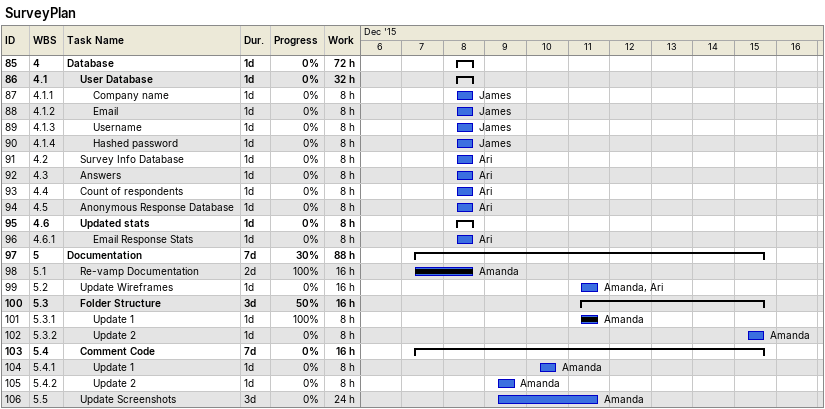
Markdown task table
SurveyPlan

| ID | WBS | Task | Duration | Start | Finish | Resources | % complete | Work (h) |
|---|---|---|---|---|---|---|---|---|
| 85 | 4 | **Database** | 1d | 2015-12-08 | 2015-12-08 |  | 0 | 72 |
| 86 | 4.1 | **User Database** | 1d | 2015-12-08 | 2015-12-08 |  | 0 | 32 |
| 87 | 4.1.1 | Company name | 1d | 2015-12-08 | 2015-12-08 | James | 0 | 8 |
| 88 | 4.1.2 | Email | 1d | 2015-12-08 | 2015-12-08 | James | 0 | 8 |
| 89 | 4.1.3 | Username | 1d | 2015-12-08 | 2015-12-08 | James | 0 | 8 |
| 90 | 4.1.4 | Hashed password | 1d | 2015-12-08 | 2015-12-08 | James | 0 | 8 |
| 91 | 4.2 | Survey Info Database | 1d | 2015-12-08 | 2015-12-08 | Ari | 0 | 8 |
| 92 | 4.3 | Answers | 1d | 2015-12-08 | 2015-12-08 | Ari | 0 | 8 |
| 93 | 4.4 | Count of respondents | 1d | 2015-12-08 | 2015-12-08 | Ari | 0 | 8 |
| 94 | 4.5 | Anonymous Response Database | 1d | 2015-12-08 | 2015-12-08 | Ari | 0 | 8 |
| 95 | 4.6 | **Updated stats** | 1d | 2015-12-08 | 2015-12-08 |  | 0 | 8 |
| 96 | 4.6.1 | Email Response Stats | 1d | 2015-12-08 | 2015-12-08 | Ari | 0 | 8 |
| 97 | 5 | **Documentation** | 7d | 2015-12-07 | 2015-12-15 |  | 30 | 88 |
| 98 | 5.1 | Re-vamp Documentation | 2d | 2015-12-07 | 2015-12-08 | Amanda | 100 | 16 |
| 99 | 5.2 | Update Wireframes | 1d | 2015-12-11 | 2015-12-11 | Amanda, Ari | 0 | 16 |
| 100 | 5.3 | **Folder Structure** | 3d | 2015-12-11 | 2015-12-15 |  | 50 | 16 |
| 101 | 5.3.1 | Update 1 | 1d | 2015-12-11 | 2015-12-11 | Amanda | 100 | 8 |
| 102 | 5.3.2 | Update 2 | 1d | 2015-12-15 | 2015-12-15 | Amanda | 0 | 8 |
| 103 | 5.4 | **Comment Code** | 7d | 2015-12-07 | 2015-12-15 |  | 0 | 16 |
| 104 | 5.4.1 | Update 1 | 1d | 2015-12-10 | 2015-12-10 | Amanda | 0 | 8 |
| 105 | 5.4.2 | Update 2 | 1d | 2015-12-09 | 2015-12-09 | Amanda | 0 | 8 |
| 106 | 5.5 | Update Screenshots | 3d | 2015-12-09 | 2015-12-11 | Amanda | 0 | 24 |
